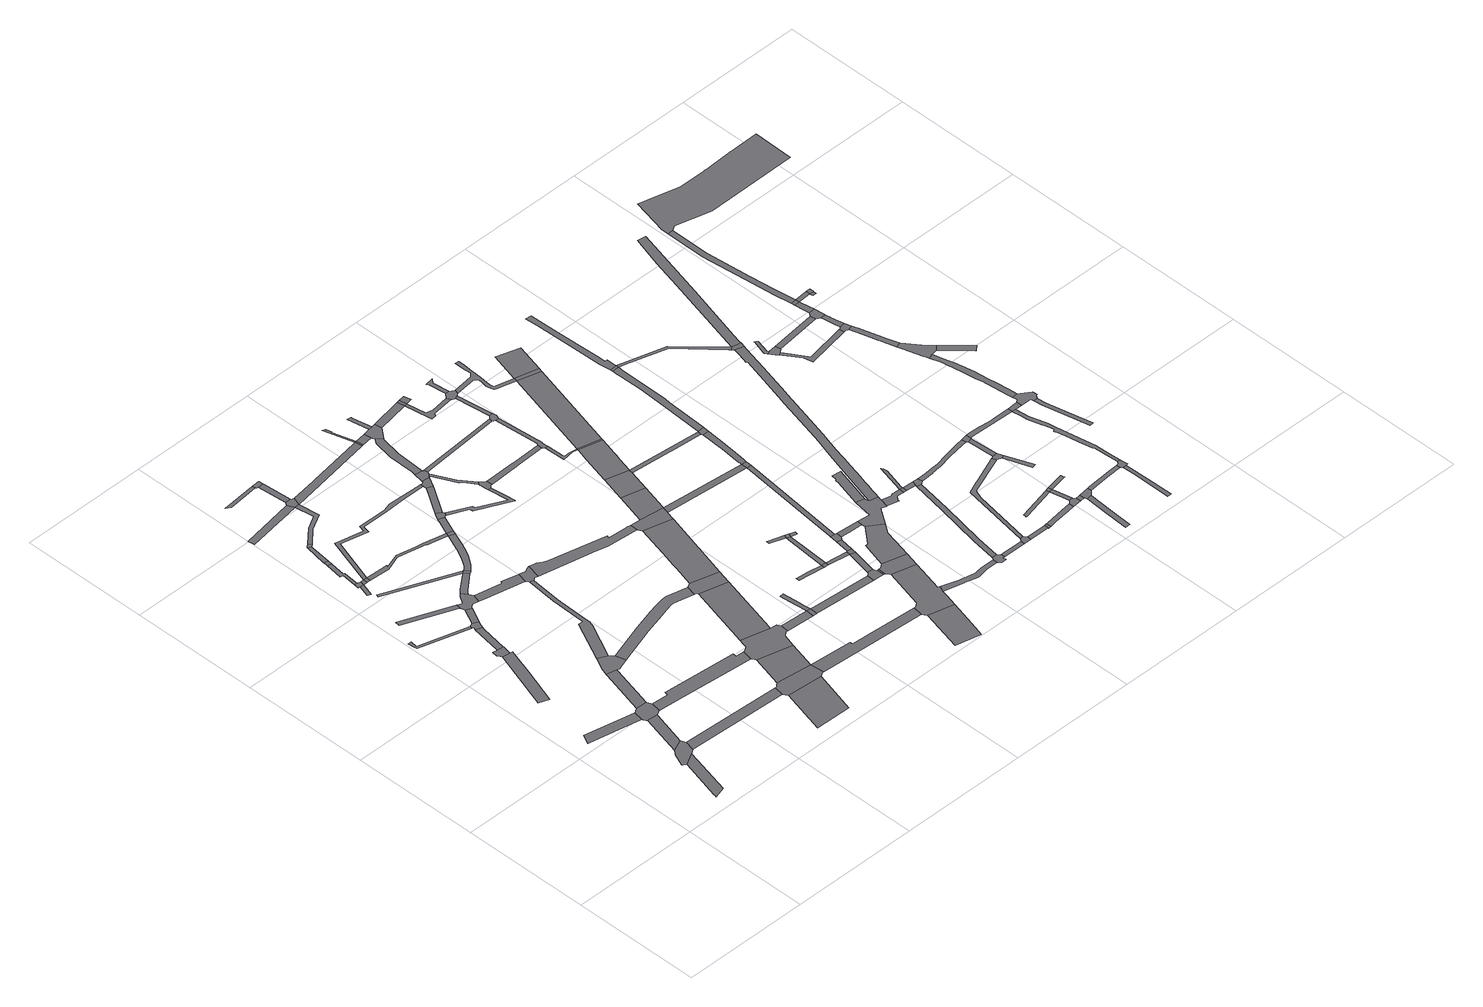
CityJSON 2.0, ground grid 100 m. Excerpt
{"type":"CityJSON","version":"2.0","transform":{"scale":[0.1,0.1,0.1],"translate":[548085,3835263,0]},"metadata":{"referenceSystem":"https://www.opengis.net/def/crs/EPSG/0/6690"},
"CityObjects":{
"road1":{"type":"Road","attributes":{"RoadStructureAttribute.sectionType":"1"},"geometry":[{"type":"MultiSurface","lod":"1","boundaries":[[[0,1,2,3,4,5]]]}]},
"road2":{"type":"Road","attributes":{"RoadStructureAttribute.sectionType":"1"},"geometry":[{"type":"MultiSurface","lod":"1","boundaries":[[[6,7,8,9,10,11,12,13,14]]]}]},
"road3":{"type":"Road","geometry":[{"type":"MultiSurface","lod":"1","boundaries":[[[15,16,17,18,19,20,21,22,1,0,23,24,25,26]]]}]},
"road4":{"type":"Road","attributes":{"RoadStructureAttribute.sectionType":"1"},"geometry":[{"type":"MultiSurface","lod":"1","boundaries":[[[27,17,16,28,29]]]}]},
"road5":{"type":"Road","attributes":{"RoadStructureAttribute.sectionType":"1"},"geometry":[{"type":"MultiSurface","lod":"1","boundaries":[[[30,31,32,33,34,35,36]]]}]},
"road6":{"type":"Road","geometry":[{"type":"MultiSurface","lod":"1","boundaries":[[[37,38,39,14,13,40,41,42,27,29,43,44,45,46,47]]]}]},
"road7":{"type":"Road","attributes":{"RoadStructureAttribute.sectionType":"1"},"geometry":[{"type":"MultiSurface","lod":"1","boundaries":[[[48,49,50,51,52,53,54,55,56]]]}]},
"road8":{"type":"Road","geometry":[{"type":"MultiSurface","lod":"1","boundaries":[[[57,58,59,60,30,36,61,62,63,64]]]}]},
"road9":{"type":"Road","attributes":{"RoadStructureAttribute.sectionType":"1"},"geometry":[{"type":"MultiSurface","lod":"1","boundaries":[[[65,66,37,47,67,68,69]]]}]},
"road10":{"type":"Road","attributes":{"RoadStructureAttribute.sectionType":"1"},"geometry":[{"type":"MultiSurface","lod":"1","boundaries":[[[70,71,72,64,63,73,74,75]]]}]},
"road11":{"type":"Road","attributes":{"RoadStructureAttribute.sectionType":"1"},"geometry":[{"type":"MultiSurface","lod":"1","boundaries":[[[76,77,78,79,80]]]}]},
"road12":{"type":"Road","attributes":{"RoadStructureAttribute.sectionType":"1"},"geometry":[{"type":"MultiSurface","lod":"1","boundaries":[[[81,82,83,84]]]}]},
"road13":{"type":"Road","attributes":{"RoadStructureAttribute.sectionType":"1"},"geometry":[{"type":"MultiSurface","lod":"1","boundaries":[[[85,26,25,86,87]]]}]},
"road14":{"type":"Road","geometry":[{"type":"MultiSurface","lod":"1","boundaries":[[[88,89,81,84,90,91]]]}]},
"road15":{"type":"Road","geometry":[{"type":"MultiSurface","lod":"1","boundaries":[[[92,93,53,52,94,95,96,70,75,97,98]]]}]},
"road16":{"type":"Road","attributes":{"RoadStructureAttribute.sectionType":"1"},"geometry":[{"type":"MultiSurface","lod":"1","boundaries":[[[99,90,84,100,101]]]}]},
"road17":{"type":"Road","attributes":{"RoadStructureAttribute.sectionType":"1"},"geometry":[{"type":"MultiSurface","lod":"1","boundaries":[[[102,103,104,88,91,105,106,107]]]}]},
"road18":{"type":"Road","geometry":[{"type":"MultiSurface","lod":"1","boundaries":[[[101,100,108,109]]]}]},
"road19":{"type":"Road","attributes":{"RoadStructureAttribute.sectionType":"1"},"geometry":[{"type":"MultiSurface","lod":"1","boundaries":[[[110,111,92,98,112]]]}]},
"road20":{"type":"Road","geometry":[{"type":"MultiSurface","lod":"1","boundaries":[[[113,102,107,114]]]}]},
"road21":{"type":"Road","geometry":[{"type":"MultiSurface","lod":"1","boundaries":[[[115,116,117,118,119,65,69,120,121,122,123,124,125,126]]]}]},
"road22":{"type":"Road","attributes":{"RoadStructureAttribute.sectionType":"1"},"geometry":[{"type":"MultiSurface","lod":"1","boundaries":[[[127,128,113,114,129,130]]]}]},
"road23":{"type":"Road","geometry":[{"type":"MultiSurface","lod":"1","boundaries":[[[131,132,133,134,80,79,135,110,112,136,137,138,139,140,141,142,143]]]}]},
"road24":{"type":"Road","geometry":[{"type":"MultiSurface","lod":"1","boundaries":[[[144,145,146,127,130,147,148]]]}]},
"road25":{"type":"Road","attributes":{"RoadStructureAttribute.sectionType":"1"},"geometry":[{"type":"MultiSurface","lod":"1","boundaries":[[[149,150,151,152]]]}]},
"road26":{"type":"Road","attributes":{"RoadStructureAttribute.sectionType":"1"},"geometry":[{"type":"MultiSurface","lod":"1","boundaries":[[[153,154,155,156,157,158,45,44,159,160,161,162,163]]]}]},
"road27":{"type":"Road","attributes":{"RoadStructureAttribute.sectionType":"1"},"geometry":[{"type":"MultiSurface","lod":"1","boundaries":[[[164,165,166,167,168]]]}]},
"road28":{"type":"Road","attributes":{"RoadStructureAttribute.sectionType":"1"},"geometry":[{"type":"MultiSurface","lod":"1","boundaries":[[[169,170,171,172,173,115,126,174,175,176,177,178,179,180,181,182,183]]]}]},
"road29":{"type":"Road","attributes":{"RoadStructureAttribute.sectionType":"1"},"geometry":[{"type":"MultiSurface","lod":"1","boundaries":[[[151,184,185,186,131,143,187,188,189,190]]]}]},
"road30":{"type":"Road","attributes":{"RoadStructureAttribute.sectionType":"1"},"geometry":[{"type":"MultiSurface","lod":"1","boundaries":[[[191,192,193,194,168,195,196,148,147]]]}]},
"road31":{"type":"Road","attributes":{"RoadStructureAttribute.sectionType":"1"},"geometry":[{"type":"MultiSurface","lod":"1","boundaries":[[[197,198,199,200]]]}]},
"road32":{"type":"Road","attributes":{"RoadStructureAttribute.sectionType":"1"},"geometry":[{"type":"MultiSurface","lod":"1","boundaries":[[[201,202,203,204]]]}]},
"road33":{"type":"Road","attributes":{"RoadStructureAttribute.sectionType":"1"},"geometry":[{"type":"MultiSurface","lod":"1","boundaries":[[[205,206,207,208,209,210,109,108,211,212,213,214,215,216,217,218]]]}]},
"road34":{"type":"Road","attributes":{"RoadStructureAttribute.sectionType":"1"},"geometry":[{"type":"MultiSurface","lod":"1","boundaries":[[[219,220,221,140,139,222,223,224]]]}]},
"road35":{"type":"Road","geometry":[{"type":"MultiSurface","lod":"1","boundaries":[[[152,151,190,225,226,227,228]]]}]},
"road36":{"type":"Road","geometry":[{"type":"MultiSurface","lod":"1","boundaries":[[[229,164,168,194,230,231]]]}]},
"road37":{"type":"Road","geometry":[{"type":"MultiSurface","lod":"1","boundaries":[[[232,233,234,87,86,235,201,204,236,237,238,239]]]}]},
"road38":{"type":"Road","attributes":{"RoadStructureAttribute.sectionType":"1"},"geometry":[{"type":"MultiSurface","lod":"1","boundaries":[[[240,241,229,231]]]}]},
"road39":{"type":"Road","geometry":[{"type":"MultiSurface","lod":"1","boundaries":[[[242,243,197,200,244,241,240]]]}]},
"road40":{"type":"Road","attributes":{"RoadStructureAttribute.sectionType":"1"},"geometry":[{"type":"MultiSurface","lod":"1","boundaries":[[[245,246,247,248,249,250,101,109,251,252,253,254,255,256,257,258]]]}]},
"road41":{"type":"Road","attributes":{"RoadStructureAttribute.sectionType":"1"},"geometry":[{"type":"MultiSurface","lod":"1","boundaries":[[[259,260,261,262,263,123,122,264,265,266,267,268,269,270]]]}]},
"road42":{"type":"Road","attributes":{"RoadStructureAttribute.sectionType":"1"},"geometry":[{"type":"MultiSurface","lod":"1","boundaries":[[[217,271,272,273,274,275,276,277,228,227,278,279,280,281,282,283,284]]]}]},
"road43":{"type":"Road","geometry":[{"type":"MultiSurface","lod":"1","boundaries":[[[285,286,287,288,289,224,223,290,169,183,291,292,293,294]]]}]},
"road44":{"type":"Road","attributes":{"RoadStructureAttribute.sectionType":"1"},"geometry":[{"type":"MultiSurface","lod":"1","boundaries":[[[295,232,239,296]]]}]},
"road45":{"type":"Road","geometry":[{"type":"MultiSurface","lod":"1","boundaries":[[[218,217,284,297]]]}]},
"road46":{"type":"Road","geometry":[{"type":"MultiSurface","lod":"1","boundaries":[[[298,299,300,301,302,163,162,303,295,296,304,305,306,307,308,309,310]]]}]},
"road47":{"type":"Road","attributes":{"RoadStructureAttribute.sectionType":"1"},"geometry":[{"type":"MultiSurface","lod":"1","boundaries":[[[311,312,313,218,297,314]]]}]},
"road48":{"type":"Road","geometry":[{"type":"MultiSurface","lod":"1","boundaries":[[[315,316,317,311,314,318,319,320,321,322]]]}]},
"road49":{"type":"Road","attributes":{"RoadStructureAttribute.sectionType":"1"},"geometry":[{"type":"MultiSurface","lod":"1","boundaries":[[[323,324,325,326,230,194,327,328]]]}]},
"road50":{"type":"Road","attributes":{"RoadStructureAttribute.sectionType":"1"},"geometry":[{"type":"MultiSurface","lod":"1","boundaries":[[[329,298,310,330,331]]]}]},
"road51":{"type":"Road","attributes":{"RoadStructureAttribute.sectionType":"1"},"geometry":[{"type":"MultiSurface","lod":"1","boundaries":[[[332,333,334,315,322,335,336]]]}]},
"road52":{"type":"Road","attributes":{"RoadStructureAttribute.sectionType":"1"},"geometry":[{"type":"MultiSurface","lod":"1","boundaries":[[[337,338,339,340,341,342,343,344,285,294,345,346,347,348,349,350]]]}]},
"road53":{"type":"Road","attributes":{"RoadStructureAttribute.sectionType":"1"},"geometry":[{"type":"MultiSurface","lod":"1","boundaries":[[[308,307,351,352]]]}]},
"road54":{"type":"Road","attributes":{"RoadStructureAttribute.sectionType":"1"},"geometry":[{"type":"MultiSurface","lod":"1","boundaries":[[[353,354,355,320,319,356,357,358,359,360,361,362,363,364]]]}]},
"road55":{"type":"Road","geometry":[{"type":"MultiSurface","lod":"1","boundaries":[[[365,366,270,269,367,368,329,331,369]]]}]},
"road56":{"type":"Road","attributes":{"RoadStructureAttribute.sectionType":"1"},"geometry":[{"type":"MultiSurface","lod":"1","boundaries":[[[370,371,372,239,238,373,374,375]]]}]},
"road57":{"type":"Road","geometry":[{"type":"MultiSurface","lod":"1","boundaries":[[[376,377,378,258,257,379,332,336,380]]]}]},
"road58":{"type":"Road","geometry":[{"type":"MultiSurface","lod":"1","boundaries":[[[381,382,383,376,380,384,385,386,387,388,389,390,391,392]]]}]},
"road59":{"type":"Road","geometry":[{"type":"MultiSurface","lod":"1","boundaries":[[[352,351,393,394]]]}]},
"road60":{"type":"Road","geometry":[{"type":"MultiSurface","lod":"1","boundaries":[[[395,396,397,398,399,400,352,394]]]}]},
"road61":{"type":"Road","attributes":{"RoadStructureAttribute.sectionType":"1"},"geometry":[{"type":"MultiSurface","lod":"1","boundaries":[[[401,402,385,384,403,404,405,406]]]}]},
"road62":{"type":"Road","geometry":[{"type":"MultiSurface","lod":"1","boundaries":[[[407,323,328,408]]]}]},
"road63":{"type":"Road","attributes":{"RoadStructureAttribute.sectionType":"1"},"geometry":[{"type":"MultiSurface","lod":"1","boundaries":[[[409,323,407,410,411,412]]]}]},
"road64":{"type":"Road","attributes":{"RoadStructureAttribute.sectionType":"1"},"geometry":[{"type":"MultiSurface","lod":"1","boundaries":[[[413,414,415,416,383,382,381,392,417,418,419]]]}]},
"road65":{"type":"Road","geometry":[{"type":"MultiSurface","lod":"1","boundaries":[[[420,421,422,406,405,423,424,425,364,363,426,427,428,429]]]}]},
"road66":{"type":"Road","attributes":{"RoadStructureAttribute.sectionType":"1"},"geometry":[{"type":"MultiSurface","lod":"1","boundaries":[[[430,407,408,431]]]}]},
"road67":{"type":"Road","attributes":{"RoadStructureAttribute.sectionType":"1"},"geometry":[{"type":"MultiSurface","lod":"1","boundaries":[[[432,433,434,435,365,369,436]]]}]},
"road68":{"type":"Road","geometry":[{"type":"MultiSurface","lod":"1","boundaries":[[[437,438,439,440,441,430,431,442,443,413,419,444]]]}]},
"road69":{"type":"Road","attributes":{"RoadStructureAttribute.sectionType":"1"},"geometry":[{"type":"MultiSurface","lod":"1","boundaries":[[[394,393,445,446,447]]]}]},
"road70":{"type":"Road","attributes":{"RoadStructureAttribute.sectionType":"1"},"geometry":[{"type":"MultiSurface","lod":"1","boundaries":[[[448,440,439,449,450]]]}]},
"road71":{"type":"Road","geometry":[{"type":"MultiSurface","lod":"1","boundaries":[[[451,350,349,452,432,436,453,454,455,456]]]}]},
"road72":{"type":"Road","attributes":{"RoadStructureAttribute.sectionType":"1"},"geometry":[{"type":"MultiSurface","lod":"1","boundaries":[[[457,458,459,460,461,462,463]]]}]},
"road73":{"type":"Road","geometry":[{"type":"MultiSurface","lod":"1","boundaries":[[[464,465,466,467,468,469,470,471]]]}]},
"road74":{"type":"Road","attributes":{"RoadStructureAttribute.sectionType":"1"},"geometry":[{"type":"MultiSurface","lod":"1","boundaries":[[[472,390,389,473]]]}]},
"road75":{"type":"Road","attributes":{"RoadStructureAttribute.sectionType":"1"},"geometry":[{"type":"MultiSurface","lod":"1","boundaries":[[[474,475,476,429,428,477,478,479,480]]]}]},
"road76":{"type":"Road","attributes":{"RoadStructureAttribute.sectionType":"1"},"geometry":[{"type":"MultiSurface","lod":"1","boundaries":[[[481,437,444,482,483]]]}]},
"road77":{"type":"Road","attributes":{"RoadStructureAttribute.sectionType":"1"},"geometry":[{"type":"MultiSurface","lod":"1","boundaries":[[[484,485,456,455,486,487]]]}]},
"road78":{"type":"Road","geometry":[{"type":"MultiSurface","lod":"1","boundaries":[[[471,470,488,489]]]}]},
"road79":{"type":"Road","attributes":{"RoadStructureAttribute.sectionType":"1"},"geometry":[{"type":"MultiSurface","lod":"1","boundaries":[[[490,471,489,491]]]}]},
"road80":{"type":"Road","geometry":[{"type":"MultiSurface","lod":"1","boundaries":[[[492,493,494,447,446,495,496,497,498,499]]]}]},
"road81":{"type":"Road","geometry":[{"type":"MultiSurface","lod":"1","boundaries":[[[500,501,502,375,374,457,463,503,504,505,506,507]]]}]},
"road82":{"type":"Road","attributes":{"RoadStructureAttribute.sectionType":"1"},"geometry":[{"type":"MultiSurface","lod":"1","boundaries":[[[508,509,510,511,490,512]]]}]},
"road83":{"type":"Road","geometry":[{"type":"MultiSurface","lod":"1","boundaries":[[[513,484,487,514,515,516]]]}]},
"road84":{"type":"Road","attributes":{"RoadStructureAttribute.sectionType":"1"},"geometry":[{"type":"MultiSurface","lod":"1","boundaries":[[[489,488,517,518,519]]]}]},
"road85":{"type":"Road","geometry":[{"type":"MultiSurface","lod":"1","boundaries":[[[520,481,483,521]]]}]},
"road86":{"type":"Road","attributes":{"RoadStructureAttribute.sectionType":"1"},"geometry":[{"type":"MultiSurface","lod":"1","boundaries":[[[497,496,522,523]]]}]},
"road87":{"type":"Road","attributes":{"RoadStructureAttribute.sectionType":"1"},"geometry":[{"type":"MultiSurface","lod":"1","boundaries":[[[512,490,491,524]]]}]},
"road88":{"type":"Road","attributes":{"RoadStructureAttribute.sectionType":"1"},"geometry":[{"type":"MultiSurface","lod":"1","boundaries":[[[518,525,492,499,526,527]]]}]},
"road89":{"type":"Road","attributes":{"RoadStructureAttribute.sectionType":"1"},"geometry":[{"type":"MultiSurface","lod":"1","boundaries":[[[528,520,521,529,530]]]}]},
"road90":{"type":"Road","geometry":[{"type":"MultiSurface","lod":"1","boundaries":[[[531,532,533,524,491]]]}]},
"road91":{"type":"Road","attributes":{"RoadStructureAttribute.sectionType":"1"},"geometry":[{"type":"MultiSurface","lod":"1","boundaries":[[[534,535,521,483,536,537,538,539,540,541,542]]]}]},
"road92":{"type":"Road","geometry":[{"type":"MultiSurface","lod":"1","boundaries":[[[543,544,545,519,518,527,546,547]]]}]},
"road93":{"type":"Road","attributes":{"RoadStructureAttribute.sectionType":"1"},"geometry":[{"type":"MultiSurface","lod":"1","boundaries":[[[548,549,550,551,552,553,554,555,556,557,558]]]}]},
"road94":{"type":"Road","attributes":{"RoadStructureAttribute.sectionType":"1"},"geometry":[{"type":"MultiSurface","lod":"1","boundaries":[[[559,560,474,480,548,558,561,562,563,564]]]}]},
"road95":{"type":"Road","geometry":[{"type":"MultiSurface","lod":"1","boundaries":[[[565,566,523,522,500,507,567]]]}]},
"road96":{"type":"Road","attributes":{"RoadStructureAttribute.sectionType":"1"},"geometry":[{"type":"MultiSurface","lod":"1","boundaries":[[[568,543,547,569]]]}]},
"road97":{"type":"Road","attributes":{"RoadStructureAttribute.sectionType":"1"},"geometry":[{"type":"MultiSurface","lod":"1","boundaries":[[[553,570,571,572,513,516,573,574,575,576,577,578]]]}]},
"road98":{"type":"Road","geometry":[{"type":"MultiSurface","lod":"1","boundaries":[[[579,580,581,582,583,584,472,473,559,564]]]}]},
"road99":{"type":"Road","geometry":[{"type":"MultiSurface","lod":"1","boundaries":[[[585,586,568,569,587,588,589,590,591]]]}]},
"road100":{"type":"Road","attributes":{"RoadStructureAttribute.sectionType":"1"},"geometry":[{"type":"MultiSurface","lod":"1","boundaries":[[[455,454,592,593]]]}]},
"road101":{"type":"Road","attributes":{"RoadStructureAttribute.sectionType":"1"},"geometry":[{"type":"MultiSurface","lod":"1","boundaries":[[[594,595,582,581]]]}]},
"road102":{"type":"Road","geometry":[{"type":"MultiSurface","lod":"1","boundaries":[[[554,553,578,596]]]}]},
"road103":{"type":"Road","geometry":[{"type":"MultiSurface","lod":"1","boundaries":[[[597,542,541,598,599,595,594,600,601,602,603]]]}]},
"road104":{"type":"Road","attributes":{"RoadStructureAttribute.sectionType":"1"},"geometry":[{"type":"MultiSurface","lod":"1","boundaries":[[[604,605,606,607,608,609,610,505,504,611,612,613,614,615,616,617,618]]]}]},
"road105":{"type":"Road","geometry":[{"type":"MultiSurface","lod":"1","boundaries":[[[619,620,621,622,597,603]]]}]},
"road106":{"type":"Road","attributes":{"RoadStructureAttribute.sectionType":"1"},"geometry":[{"type":"MultiSurface","lod":"1","boundaries":[[[623,624,625,626,627,565,567,628,629,630]]]}]},
"road107":{"type":"Road","attributes":{"RoadStructureAttribute.sectionType":"1"},"geometry":[{"type":"MultiSurface","lod":"1","boundaries":[[[589,588,631,632,633,634]]]}]},
"road108":{"type":"Road","attributes":{"RoadStructureAttribute.sectionType":"1"},"geometry":[{"type":"MultiSurface","lod":"1","boundaries":[[[635,636,585,591,637]]]}]},
"road109":{"type":"Road","attributes":{"RoadStructureAttribute.sectionType":"1"},"geometry":[{"type":"MultiSurface","lod":"1","boundaries":[[[516,515,638,639,640,641]]]}]},
"road110":{"type":"Road","attributes":{"RoadStructureAttribute.sectionType":"1"},"geometry":[{"type":"MultiSurface","lod":"1","boundaries":[[[642,643,554,596,644]]]}]},
"road111":{"type":"Road","geometry":[{"type":"MultiSurface","lod":"1","boundaries":[[[645,646,647,648,602,601,649,650,651,652,653,654,655,656,642,657,658,659,660,661,662,663,664]]]}]},
"road112":{"type":"Road","geometry":[{"type":"MultiSurface","lod":"1","boundaries":[[[665,666,667,668,618,617,669,670,671,672,673,674,675,676]]]}]},
"road113":{"type":"Road","geometry":[{"type":"MultiSurface","lod":"1","boundaries":[[[677,678,679,634,633,680,623,630,681,682,683,684,685,686,687,688,689,690,691,692,693,694,695,696,697,698,699,700,701]]]}]},
"road114":{"type":"Road","geometry":[{"type":"MultiSurface","lod":"1","boundaries":[[[593,592,635,637,702,703]]]}]},
"road115":{"type":"Road","attributes":{"RoadStructureAttribute.sectionType":"1"},"geometry":[{"type":"MultiSurface","lod":"1","boundaries":[[[704,705,706,707,708,709,710,711,593,703,712,713,714,715,716,717]]]}]},
"road116":{"type":"Road","attributes":{"RoadStructureAttribute.sectionType":"1"},"geometry":[{"type":"MultiSurface","lod":"1","boundaries":[[[675,674,718,719]]]}]},
"road117":{"type":"Road","geometry":[{"type":"MultiSurface","lod":"1","boundaries":[[[657,642,644,720]]]}]},
"road118":{"type":"Road","attributes":{"RoadStructureAttribute.sectionType":"1"},"geometry":[{"type":"MultiSurface","lod":"1","boundaries":[[[721,722,723,724,725,726,677,701]]]}]},
"road119":{"type":"Road","geometry":[{"type":"MultiSurface","lod":"1","boundaries":[[[727,728,641,640,729,704,717]]]}]},
"road120":{"type":"Road","attributes":{"RoadStructureAttribute.sectionType":"1"},"geometry":[{"type":"MultiSurface","lod":"1","boundaries":[[[730,731,732,665,676,733,734,735]]]}]},
"road121":{"type":"Road","attributes":{"RoadStructureAttribute.sectionType":"1"},"geometry":[{"type":"MultiSurface","lod":"1","boundaries":[[[736,737,738,739,693,692,740,741,742,743,744,745]]]}]},
"road122":{"type":"Road","attributes":{"RoadStructureAttribute.sectionType":"1"},"geometry":[{"type":"MultiSurface","lod":"1","boundaries":[[[746,657,720,747]]]}]},
"road123":{"type":"Road","geometry":[{"type":"MultiSurface","lod":"1","boundaries":[[[748,749,750,751,719,718,752,753]]]}]},
"road124":{"type":"Road"},
"road125":{"type":"Road","attributes":{"RoadStructureAttribute.sectionType":"1"},"geometry":[{"type":"MultiSurface","lod":"1","boundaries":[[[745,744,754,755]]]}]},
"road126":{"type":"Road","attributes":{"RoadStructureAttribute.sectionType":"1"},"geometry":[{"type":"MultiSurface","lod":"1","boundaries":[[[756,757,758,759,760,761,762,763,764,765,766,767,768,728,727]]]}]},
"road127":{"type":"Road","attributes":{"RoadStructureAttribute.sectionType":"1"},"geometry":[{"type":"MultiSurface","lod":"1","boundaries":[[[769,753,752,770]]]}]},
"road128":{"type":"Road","attributes":{"RoadStructureAttribute.sectionType":"1"},"geometry":[{"type":"MultiSurface","lod":"1","boundaries":[[[771,755,754,772,773]]]}]},
"road129":{"type":"Road","geometry":[{"type":"MultiSurface","lod":"1","boundaries":[[[774,775,776,777,778,779,745]]]}]},
"road130":{"type":"Road","geometry":[{"type":"MultiSurface","lod":"1","boundaries":[[[780,773,772,730,735,781,782]]]}]},
"road131":{"type":"Road","geometry":[{"type":"MultiSurface","lod":"1","boundaries":[[[783,769,770,784,785]]]}]},
"road132":{"type":"Road","geometry":[{"type":"MultiSurface","lod":"1","boundaries":[[[786,787,762,761,788]]]}]},
"road133":{"type":"Road","attributes":{"RoadStructureAttribute.sectionType":"1"},"geometry":[{"type":"MultiSurface","lod":"1","boundaries":[[[789,790,791,792,793,751,750,794,795,796]]]}]},
"road134":{"type":"Road","attributes":{"RoadStructureAttribute.sectionType":"1"},"geometry":[{"type":"MultiSurface","lod":"1","boundaries":[[[797,798,799,783,785,800,801,802]]]}]},
"road135":{"type":"Road","attributes":{"RoadStructureAttribute.sectionType":"1"},"geometry":[{"type":"MultiSurface","lod":"1","boundaries":[[[803,804,805,806,787,786,807,808,809,810,811,812,813]]]}]},
"road136":{"type":"Road","attributes":{"RoadStructureAttribute.sectionType":"1"},"geometry":[{"type":"MultiSurface","lod":"1","boundaries":[[[814,815,816,817,818,819,820,821,822,823,824,825,826,700,699,827,828,829,830,831,832,833,834,835,836,837,838,839,840,841,842,843,844,845,846,847]]]}]},
"road137":{"type":"Road","attributes":{"RoadStructureAttribute.sectionType":"1"},"geometry":[{"type":"MultiSurface","lod":"1","boundaries":[[[848,849,850,851,852,853]]]}]},
"road138":{"type":"Road","attributes":{"RoadStructureAttribute.sectionType":"1"},"geometry":[{"type":"MultiSurface","lod":"1","boundaries":[[[854,855,856,857,858,859,860,780,782,861,862,863,864,865,866,867,868,869]]]}]},
"road139":{"type":"Road","geometry":[{"type":"MultiSurface","lod":"1","boundaries":[[[870,871,872,873,874,875,876,797,802,877,878]]]}]},
"road140":{"type":"Road","attributes":{"RoadStructureAttribute.sectionType":"1"},"geometry":[{"type":"MultiSurface","lod":"1","boundaries":[[[879,853,874,873]]]}]},
"road141":{"type":"Road","attributes":{"RoadStructureAttribute.sectionType":"1"},"geometry":[{"type":"MultiSurface","lod":"1","boundaries":[[[880,881,882,883,884,885]]]}]},
"road142":{"type":"Road","geometry":[{"type":"MultiSurface","lod":"1","boundaries":[[[886,887,848,853,879]]]}]},
"road143":{"type":"Road","attributes":{"RoadStructureAttribute.sectionType":"1"},"geometry":[{"type":"MultiSurface","lod":"1","boundaries":[[[888,889,890,891,788,761,892,893,894,895,896]]]}]},
"road144":{"type":"Road","attributes":{"RoadStructureAttribute.sectionType":"1"},"geometry":[{"type":"MultiSurface","lod":"1","boundaries":[[[897,878,877,898]]]}]},
"road145":{"type":"Road","geometry":[{"type":"MultiSurface","lod":"1","boundaries":[[[899,900,901,897,898,882,881,902]]]}]},
"road146":{"type":"Road","geometry":[{"type":"MultiSurface","lod":"1","boundaries":[[[903,904,905,886,879]]]}]},
"road147":{"type":"Road","geometry":[{"type":"MultiSurface","lod":"1","boundaries":[[[906,907,789,796,908,909,910,911]]]}]},
"road148":{"type":"Road","geometry":[{"type":"MultiSurface","lod":"1","boundaries":[[[912,913,914,911,910]]]}]},
"road149":{"type":"Road","attributes":{"RoadStructureAttribute.sectionType":"1"},"geometry":[{"type":"MultiSurface","lod":"1","boundaries":[[[915,916,907,906]]]}]},
"road150":{"type":"Road","geometry":[{"type":"MultiSurface","lod":"1","boundaries":[[[917,918,854,869,916,915,919,920,921]]]}]},
"road151":{"type":"Road","attributes":{"RoadStructureAttribute.sectionType":"1"},"geometry":[{"type":"MultiSurface","lod":"1","boundaries":[[[922,923,924,899,902,925,926]]]}]},
"road152":{"type":"Road","geometry":[{"type":"MultiSurface","lod":"1","boundaries":[[[896,895,927,814,847,928]]]}]},
"road153":{"type":"Road","geometry":[{"type":"MultiSurface","lod":"1","boundaries":[[[929,930,931,932,933,934,935,936,937,938,939]]]}]},
"road154":{"type":"Road","geometry":[{"type":"MultiSurface","lod":"1","boundaries":[[[940,939,938,941,942,943,944]]]}]},
"road155":{"type":"Road","attributes":{"RoadStructureAttribute.sectionType":"1"},"geometry":[{"type":"MultiSurface","lod":"1","boundaries":[[[945,946,947,948,949,950]]]}]},
"road156":{"type":"Road","attributes":{"RoadStructureAttribute.sectionType":"1"},"geometry":[{"type":"MultiSurface","lod":"1","boundaries":[[[951,952,953,954,955,917,921,956,957,958,959,960]]]}]},
"road157":{"type":"Road","geometry":[{"type":"MultiSurface","lod":"1","boundaries":[[[961,962,963,964,965,966,922,926,967,945,950]]]}]},
"road158":{"type":"Road","attributes":{"RoadStructureAttribute.sectionType":"1"},"geometry":[{"type":"MultiSurface","lod":"1","boundaries":[[[959,968,969,970,971,972,973,974,975,976,977,978,979,980,981,982,965,964,983,984,985,986,987,988,989,990,991,992]]]}]},
"road159":{"type":"Road","attributes":{"RoadStructureAttribute.sectionType":"1"},"geometry":[{"type":"MultiSurface","lod":"1","boundaries":[[[993,943,942,994,995,996,997,998,999]]]}]},
"road160":{"type":"Road","attributes":{"RoadStructureAttribute.sectionType":"1"},"geometry":[{"type":"MultiSurface","lod":"1","boundaries":[[[1000,940,944,1001]]]}]},
"road161":{"type":"Road","geometry":[{"type":"MultiSurface","lod":"1","boundaries":[[[960,959,992,1002,1003,1004]]]}]},
"road162":{"type":"Road","attributes":{"RoadStructureAttribute.sectionType":"1"},"geometry":[{"type":"MultiSurface","lod":"1","boundaries":[[[1005,1006,1007,1008,1009,896,928,1010,1011,1012,1013]]]}]},
"road163":{"type":"Road","attributes":{"RoadStructureAttribute.sectionType":"1"},"geometry":[{"type":"MultiSurface","lod":"1","boundaries":[[[1014,1015,1016,1017,1018,1019]]]}]},
"road164":{"type":"Road","geometry":[{"type":"MultiSurface","lod":"1","boundaries":[[[1020,1021,1022,1023,1024,1004,1003,1025,1026,1027,1028,1016,1015,1029,1030,1031,1032,1033]]]}]},
"road165":{"type":"Road","attributes":{"RoadStructureAttribute.sectionType":"1"},"geometry":[{"type":"MultiSurface","lod":"1","boundaries":[[[1034,1035,1036,1037,1038,1039,1040,1041,1042,1043,1044,1045,1046,1047,1048,1049,1050,1051,1052,1053,1023,1022]]]}]},
"road166":{"type":"Road","geometry":[{"type":"MultiSurface","lod":"1","boundaries":[[[1054,1055,1056,1057,1058,999,998,1059,1060,1061,1062]]]}]},
"road167":{"type":"Road","attributes":{"RoadStructureAttribute.sectionType":"1"},"geometry":[{"type":"MultiSurface","lod":"1","boundaries":[[[1063,1064,1065,1066,1067,1068,1062,1061,1069,1070,1071,1072,1073,1074,1075,1076]]]}]},
"road168":{"type":"Road","attributes":{"RoadStructureAttribute.sectionType":"1"},"geometry":[{"type":"MultiSurface","lod":"1","boundaries":[[[1077,1078,1079,1080,1081,1082,1083,1084,1085,1055,1054]]]}]},
"road169":{"type":"Road","geometry":[{"type":"MultiSurface","lod":"1","boundaries":[[[1086,1087,1088,1000,1001,1083,1082]]]}]},
"road170":{"type":"Road","geometry":[{"type":"MultiSurface","lod":"1","boundaries":[[[1089,1090,1076,1075,1091,1092,1093,1043,1042,1094,1095]]]}]},
"road171":{"type":"Road","attributes":{"RoadStructureAttribute.sectionType":"1"},"geometry":[{"type":"MultiSurface","lod":"1","boundaries":[[[1096,1097,1098,1099,1088,1087]]]}]},
"road172":{"type":"Road","geometry":[{"type":"MultiSurface","lod":"1","boundaries":[[[1100,1101,1098,1097]]]}]},
"road173":{"type":"Road","attributes":{"RoadStructureAttribute.sectionType":"1"},"geometry":[{"type":"MultiSurface","lod":"1","boundaries":[[[1102,1100,1097,1103,1104]]]}]},
"road174":{"type":"Road","geometry":[{"type":"MultiSurface","lod":"1","boundaries":[[[1095,1094,1105,1106]]]}]},
"road175":{"type":"Road","attributes":{"RoadStructureAttribute.sectionType":"1"},"geometry":[{"type":"MultiSurface","lod":"1","boundaries":[[[1107,1108,1109,1110,1101,1100,1111,1112,1113,1114,1115,1116,1117]]]}]},
"road176":{"type":"Road","geometry":[{"type":"MultiSurface","lod":"1","boundaries":[[[1104,1118,1119,1120,1121]]]}]},
"road177":{"type":"Road","geometry":[{"type":"MultiSurface","lod":"1","boundaries":[[[1122,1102,1104,1121,1123]]]}]},
"road178":{"type":"Road","geometry":[{"type":"MultiSurface","lod":"1","boundaries":[[[1124,1125,1126,1127,1128,1129,1107,1117,1130,1131,1132,1133,1134,1135,1136,1137,1138,1139,1140]]]}]}
},
"vertices":[
[549,522,0],[454,469,0],[369,140,0],[368,135,0],[363,117,0],[452,142,0],
[185,1143,0],[184,1144,0],[148,1069,0],[151,1069,0],[158,1067,0],[346,1029,0],[447,1009,0],[557,987,0],[574,1063,0],
[586,661,0],[584,663,0],[496,625,0],[493,621,0],[484,610,0],[472,595,0],[427,495,0],[434,488,0],[550,523,0],[581,546,0],[583,547,0],[602,625,0],
[579,953,0],[658,939,0],[660,946,0],
[361,2053,0],[356,2037,0],[204,1573,0],[280,1547,0],[374,1830,0],[433,2016,0],[440,2037,0],
[612,1084,0],[589,1071,0],[575,1063,0],[558,986,0],[564,976,0],[574,961,0],[684,959,0],[699,968,0],[715,1046,0],[709,1057,0],[696,1080,0],
[22,2574,0],[27,2526,0],[31,2502,0],[31,2500,0],[419,2388,0],[425,2408,0],[43,2518,0],[44,2526,0],[49,2571,0],
[363,2125,0],[345,2128,0],[342,2086,0],[348,2076,0],[420,2042,0],[432,2114,0],[432,2116,0],[382,2121,0],
[710,1457,0],[707,1447,0],[785,1427,0],[786,1433,0],[787,1437,0],
[423,2360,0],[383,2129,0],[383,2126,0],[432,2118,0],[466,2324,0],[472,2342,0],
[112,2776,0],[107,2740,0],[497,2581,0],[504,2578,0],[510,2614,0],
[199,3183,0],[170,3089,0],[196,3081,0],[229,3180,0],
[602,624,0],[1367,512,0],[1383,591,0],
[187,3222,0],[182,3186,0],[234,3215,0],[206,3219,0],
[453,2419,0],[434,2412,0],[435,2384,0],[433,2380,0],[432,2378,0],[483,2370,0],[496,2397,0],
[256,3212,0],[260,3179,0],[261,3212,0],
[197,3475,0],[177,3343,0],[201,3339,0],[220,3345,0],[211,3347,0],[227,3471,0],
[287,3178,0],[288,3211,0],
[514,2543,0],[508,2531,0],[558,2521,0],
[200,3510,0],[232,3506,0],
[776,1609,0],[767,1591,0],[736,1527,0],[724,1502,0],[714,1472,0],[808,1433,0],[822,1437,0],[901,1463,0],[877,1539,0],[852,1569,0],[849,1572,0],[848,1574,0],
[227,3688,0],[200,3513,0],[253,3666,0],[255,3676,0],
[605,2677,0],[586,2657,0],[548,2599,0],[529,2606,0],[508,2564,0],[563,2531,0],[567,2538,0],[591,2551,0],[635,2541,0],[652,2601,0],[647,2611,0],[644,2619,0],[635,2637,0],
[254,3715,0],[228,3693,0],[227,3689,0],[274,3694,0],[255,3714,0],
[218,3053,0],[209,3030,0],[757,2804,0],[772,2822,0],
[1427,985,0],[1423,985,0],[1426,1015,0],[853,1064,0],[851,1064,0],[847,1034,0],[704,967,0],[844,955,0],[1420,905,0],[1472,901,0],[1489,980,0],
[427,4073,0],[5,4007,0],[13,3955,0],[451,4023,0],[453,4023,0],
[1000,2438,0],[974,2200,0],[966,1925,0],[962,1925,0],[931,1925,0],[986,1857,0],[988,1862,0],[993,1876,0],[994,1884,0],[995,1888,0],[995,1917,0],[995,1923,0],[995,1925,0],[1006,2200,0],[1029,2428,0],
[749,2798,0],[747,2796,0],[630,2703,0],[648,2650,0],[666,2668,0],[723,2715,0],[786,2771,0],
[378,3792,0],[510,3861,0],[510,3862,0],[489,4026,0],[473,3876,0],[366,3817,0],
[401,4361,0],[128,4335,0],[165,4314,0],[403,4338,0],
[1391,478,0],[1298,120,0],[1577,117,0],[1668,455,0],
[781,3190,0],[726,3200,0],[576,3230,0],[461,3193,0],[465,3207,0],[383,3210,0],[447,3171,0],[568,3211,0],[671,3190,0],[793,3166,0],[792,3163,0],[876,3142,0],[948,3125,0],[956,3150,0],
[874,2570,0],[862,2554,0],[660,2599,0],[672,2532,0],[982,2461,0],[1001,2539,0],
[794,2778,0],[799,2775,0],[810,2785,0],[778,2819,0],
[441,4099,0],[509,4087,0],[487,4098,0],
[1427,615,0],[1410,602,0],[1395,590,0],[1381,493,0],[1684,466,0],[1702,477,0],[1712,477,0],[1702,584,0],
[467,4329,0],[422,4325,0],
[464,4366,0],[419,4362,0],[415,4329,0],
[1174,3601,0],[903,3610,0],[835,3594,0],[613,3597,0],[601,3547,0],[383,3595,0],[403,3565,0],[616,3517,0],[628,3577,0],[828,3574,0],[985,3581,0],[1013,3581,0],[1174,3577,0],[1178,3601,0],
[1518,1712,0],[1479,1712,0],[1405,1695,0],[1345,1680,0],[1175,1635,0],[1197,1558,0],[1365,1602,0],[1424,1617,0],[1488,1632,0],[1509,1632,0],[1659,1596,0],[1678,1674,0],
[946,3119,0],[899,3003,0],[891,2981,0],[853,2907,0],[838,2883,0],[812,2848,0],[796,2832,0],[847,2820,0],[861,2839,0],[874,2858,0],[901,2898,0],[928,2948,0],[952,3003,0],[994,3107,0],
[1102,2547,0],[1072,2536,0],[1061,2532,0],[1054,2527,0],[1017,2536,0],[1001,2445,0],[1035,2433,0],[1049,2444,0],[1057,2442,0],[1078,2438,0],
[1493,865,0],[1758,796,0],
[1006,3137,0],
[1552,1074,0],[1542,1037,0],[1534,1007,0],[1532,1000,0],[1498,979,0],[1480,888,0],[1785,899,0],[1811,920,0],[1815,923,0],[1832,922,0],[1836,983,0],[1823,1011,0],[1771,1017,0],
[1015,3286,0],[1000,3251,0],[958,3155,0],[1059,3266,0],
[1045,3339,0],[1038,3328,0],[1024,3304,0],[1079,3276,0],[1081,3277,0],[1089,3299,0],[1088,3300,0],[1085,3314,0],
[1172,4189,0],[1157,4187,0],[736,4121,0],[713,4117,0],[491,4026,0],[1180,4133,0],
[1685,1582,0],[1775,1037,0],[1904,1525,0],
[1181,3555,0],[1139,3488,0],[1090,3411,0],[1215,3522,0],[1221,3533,0],
[1829,2362,0],[1794,2365,0],[1664,2376,0],[1669,2397,0],[1233,2497,0],[1200,2510,0],[1162,2534,0],[1148,2537,0],[1515,2342,0],[1599,2323,0],[1821,2302,0],[1842,2301,0],[1845,2300,0],[1848,2361,0],
[2051,906,0],[2056,968,0],
[1470,3096,0],[1269,3194,0],[1261,3219,0],[1229,3206,0],[1231,3183,0],[1232,3181,0],[1492,3058,0],[1495,3056,0],[1495,3060,0],[1486,3146,0],[1473,3258,0],[1450,3256,0],
[1714,1693,0],[1698,1685,0],[1675,1593,0],[1680,1592,0],[1933,1635,0],
[2175,525,0],[2036,535,0],[2037,556,0],[2170,445,0],[2551,419,0],[2566,497,0],
[1207,3618,0],[1204,3603,0],[1188,3600,0],[1179,3563,0],[1267,3613,0],
[1243,3693,0],[1242,3693,0],[1221,3697,0],[1272,3623,0],[1289,3636,0],[1287,3639,0],[1291,3645,0],[1295,3650,0],[1299,3657,0],[1289,3683,0],[1280,3682,0],[1279,3687,0],
[2083,904,0],[2088,965,0],
[2080,1022,0],[2077,1065,0],[2066,1192,0],[2036,1189,0],[2048,1062,0],[2053,1020,0],
[1372,3471,0],[1364,3482,0],[1365,3438,0],[1386,3420,0],[1442,3336,0],[1458,3357,0],
[1181,4191,0],[1190,4134,0],
[1104,4421,0],[1131,4368,0],[1140,4369,0],[1128,4414,0],
[1289,4122,0],[1261,4085,0],[1231,3931,0],[1226,3728,0],[1291,3916,0],[1321,4076,0],[1324,4083,0],
[1498,3321,0],[1487,3328,0],[1470,3340,0],[1443,3322,0],[1443,3319,0],[1448,3277,0],[1488,3274,0],[1490,3274,0],[1501,3274,0],[1499,3320,0],
[1267,4204,0],[1275,4147,0],
[1866,2268,0],[1802,2025,0],[1766,1890,0],[1757,1855,0],[2085,2210,0],
[1383,4222,0],[1356,4217,0],[1354,4217,0],[1326,4213,0],[1320,4212,0],[1281,4137,0],[1282,4135,0],[1393,4166,0],
[2354,885,0],[2572,870,0],[2576,929,0],
[1296,4384,0],[1328,4365,0],[1325,4379,0],
[1877,2358,0],[1857,2282,0],[2103,2280,0],[2107,2279,0],[2116,2330,0],[1929,2354,0],
[2575,385,0],[2490,53,0],[2678,10,0],[2685,9,0],[2693,40,0],[2717,128,0],[2770,334,0],
[2330,1227,0],[2234,1237,0],[2232,1237,0],[2232,1224,0],[2233,1212,0],[2327,1201,0],[2435,1186,0],[2438,1213,0],
[1944,3733,0],[1936,3708,0],
[1978,3331,0],[1742,3325,0],[1738,3325,0],[1739,3285,0],[1742,3285,0],[1953,3295,0],[1978,3296,0],
[1639,4269,0],[1641,4211,0],[1649,4212,0],
[1993,2595,0],[1980,2545,0],[2120,2344,0],[2173,2547,0],
[2470,1182,0],[2473,1208,0],
[2465,1561,0],[2495,1549,0],
[2600,953,0],[2599,950,0],[2588,939,0],[2605,868,0],[2655,864,0],[2657,923,0],[2643,944,0],[2640,948,0],
[2690,828,0],[2610,518,0],[2575,496,0],[2796,432,0],[2808,478,0],[2830,522,0],[2811,527,0],[2875,781,0],
[2356,1625,0],[2354,1625,0],[2352,1614,0],[2350,1602,0],[2473,1587,0],
[2044,2789,0],[2216,2711,0],[2218,2711,0],[2223,2742,0],
[2639,1158,0],[2641,1158,0],[2643,1186,0],
[1660,4273,0],[1672,4217,0],
[2665,864,0],[2668,922,0],
[2504,1577,0],
[2603,969,0],[2643,960,0],[2681,1144,0],
[1711,4282,0],[1683,4220,0],[1722,4227,0],
[2545,1539,0],[2548,1551,0],[2550,1562,0],
[1748,4053,0],[1695,4068,0],[1679,4025,0],[1684,3998,0],[1721,4001,0],[1730,4019,0],[1731,4021,0],[1903,4040,0],[1890,4072,0],
[2654,1192,0],[2651,1189,0],[2648,1185,0],[2686,1178,0],[2687,1184,0],
[1996,3279,0],[2000,3117,0],[2000,3114,0],[2001,3114,0],[2090,3127,0],[2130,3117,0],[2133,3128,0],[2069,3137,0],[2029,3134,0],[2022,3144,0],[2019,3279,0],
[1961,3696,0],[1992,3349,0],[2018,3301,0],[2018,3329,0],[2018,3331,0],[1989,3696,0],
[2720,944,0],[2687,921,0],[2904,897,0],
[2668,1303,0],[2703,1293,0],
[2129,3111,0],[2127,3103,0],[2104,3015,0],[2224,2746,0],[2254,2859,0],[2266,2901,0],[2274,2931,0],[2297,3017,0],[2310,3070,0],
[1996,3732,0],[1996,3734,0],[1993,3757,0],[1966,3753,0],[1957,3745,0],[1949,3738,0],
[2675,1362,0],[2672,1338,0],[2706,1296,0],[2724,1316,0],[2727,1359,0],[2713,1360,0],[2711,1361,0],
[2769,2218,0],[2772,2266,0],
[1956,4038,0],[1931,4028,0],
[2313,3081,0],
[1920,4108,0],[1909,4038,0],[1923,4031,0],[1962,4044,0],[1973,4053,0],[1985,4086,0],[1950,4105,0],
[3216,461,0],[3151,463,0],[3096,455,0],[3085,455,0],[3048,459,0],[2978,477,0],[2963,481,0],[2963,439,0],[2968,438,0],[3038,420,0],[3066,412,0],[3076,410,0],[3159,428,0],[3256,427,0],[3253,462,0],
[1934,4240,0],[1959,4270,0],[1892,4258,0],[1901,4250,0],
[2904,1277,0],[2798,1148,0],[2795,1144,0],[2773,1144,0],[2763,1107,0],[2940,1039,0],[2961,1131,0],[3011,1202,0],
[2791,1312,0],[2897,1306,0],[2899,1306,0],[2906,1347,0],
[2772,2218,0],[2677,1375,0],[2806,2216,0],
[2531,2683,0],[2556,2680,0],[2794,2659,0],[2800,2690,0],
[2328,3867,0],[2327,3864,0],[2507,3820,0],
[2170,4268,0],[2171,4178,0],[2175,4135,0],[2147,4105,0],[2135,4072,0],[2165,4048,0],[2160,4015,0],[2154,3972,0],[2162,3935,0],[2167,3920,0],[2169,3913,0],[2179,3908,0],[2335,3897,0],[2189,3933,0],[2184,3940,0],[2181,3970,0],[2188,4055,0],[2197,4163,0],[2199,4218,0],[2198,4266,0],
[3266,484,0],[3265,478,0],[3265,472,0],[3256,464,0],[3258,424,0],[3276,406,0],[3277,405,0],[3315,405,0],[3310,430,0],[3325,430,0],[3326,462,0],[3302,479,0],
[3025,1483,0],[3022,1473,0],[3004,1336,0],[2901,1293,0],[3078,1298,0],[3086,1310,0],[3092,1317,0],[3093,1319,0],[3095,1321,0],[3096,1325,0],[3099,1328,0],[3112,1326,0],[3115,1325,0],[3121,1323,0],[3140,1317,0],[3143,1317,0],[3159,1384,0],[3160,1390,0],[3160,1393,0],[3161,1400,0],[3163,1403,0],[3166,1414,0],[3166,1416,0],[3100,1433,0],[3090,1465,0],
[2809,2240,0],[2811,2264,0],
[2803,2645,0],[2797,2553,0],[2795,2529,0],[2790,2460,0],[2774,2294,0],[2774,2289,0],[2773,2277,0],[2772,2268,0],[2812,2269,0],[2812,2274,0],[2814,2290,0],[2828,2409,0],[2841,2554,0],[2849,2641,0],
[3505,428,0],[3506,459,0],
[2515,3850,0],
[3174,1764,0],[3103,1773,0],[3098,1731,0],[3092,1726,0],[3087,1726,0],[3085,1695,0],
[2853,2693,0],[2803,2690,0],[2797,2655,0],
[3413,1311,0],[3364,1040,0],[3298,681,0],[3335,677,0],[3400,1030,0],[3448,1305,0],
[3286,1372,0],[3257,1374,0],[3254,1375,0],[3231,1365,0],[3233,1296,0],[3236,1310,0],[3256,1336,0],[3257,1338,0],[3312,1333,0],[3315,1370,0],
[2397,4132,0],[2573,4074,0],
[3563,464,0],[3555,475,0],[3548,485,0],[3523,479,0],[3565,428,0],[3566,460,0],
[3341,1331,0],[3340,1368,0],
[2855,2712,0],[2873,3022,0],[2876,3063,0],[2883,3468,0],[2883,3484,0],[2883,3494,0],[2830,3489,0],[2830,3466,0],[2830,3419,0],[2833,3249,0],[2823,3022,0],[2803,2698,0],[2803,2693,0],
[3723,461,0],[3722,427,0],
[3347,1367,0],[3416,1326,0],[3425,1361,0],
[3340,1369,0],[3343,1388,0],[3386,1552,0],[3381,1587,0],[3375,1603,0],[3315,1371,0],
[3471,1362,0],[3455,1309,0],[3474,1325,0],
[3743,463,0],[3722,424,0],[3747,426,0],
[2883,3516,0],[2828,3511,0],[2886,3515,0],
[3947,1160,0],[3732,1076,0],[3711,1068,0],[3710,1068,0],[3615,1029,0],[3626,943,0],[3653,1011,0],[3959,1129,0],
[3983,492,0],[3910,483,0],[3757,465,0],[3803,434,0],[3933,449,0],[3987,455,0],
[2797,4250,0],[2804,4153,0],[2813,3826,0],[2821,3600,0],[2881,3595,0],[2865,3595,0],[2863,3650,0],[2861,3715,0],[2851,4011,0],[2844,4209,0],[2843,4244,0],
[3530,3077,0],[3519,3029,0],[3497,2941,0],[3506,2938,0],[3453,2740,0],[3418,2610,0],[3406,2559,0],[3387,2482,0],[3352,2353,0],[3321,2234,0],[3279,2071,0],[3246,1960,0],[3184,1751,0],[3176,1451,0],[3186,1491,0],[3199,1541,0],[3210,1582,0],[3224,1640,0],[3238,1690,0],[3257,1763,0],[3276,1837,0],[3287,1879,0],[3294,1908,0],[3302,1937,0],[3310,1966,0],[3319,2001,0],[3338,2063,0],[3349,2100,0],[3377,2207,0],[3461,2531,0],[3468,2560,0],[3537,2829,0],[3589,3029,0],[3596,3060,0],
[3972,693,0],[3704,629,0],[3702,615,0],[3699,601,0],[3705,602,0],[3978,666,0],
[3939,1425,0],[3882,1416,0],[3833,1405,0],[3758,1391,0],[3666,1371,0],[3614,1369,0],[3550,1364,0],[3478,1325,0],[3574,1329,0],[3574,1332,0],[3575,1332,0],[3646,1338,0],[3653,1339,0],[3768,1363,0],[3850,1378,0],[3945,1391,0],
[4053,502,0],[4047,505,0],[4040,510,0],[4037,522,0],[4010,517,0],[4005,512,0],[3986,494,0],[4059,463,0],[4055,501,0],
[4006,672,0],
[4128,248,0],[4141,451,0],[4103,446,0],[4090,258,0],[4078,77,0],[4118,77,0],
[4000,699,0],[3986,696,0],
[3531,3120,0],[3527,3123,0],[3250,3412,0],[2933,3502,0],[2933,3483,0],[3242,3394,0],[3506,3104,0],[3514,3094,0],[3536,3114,0],
[4089,505,0],[4094,468,0],
[4173,516,0],[4144,513,0],[4143,513,0],[4175,486,0],
[4148,698,0],[4145,713,0],[4143,728,0],
[4003,1171,0],[3968,1169,0],[3963,1127,0],[3987,1119,0],[3994,1116,0],[4021,1127,0],
[4071,910,0],[4086,915,0],[4101,920,0],
[3989,1386,0],[3954,1378,0],
[3989,1432,0],[3976,1431,0],[3991,1391,0],[3992,1394,0],[3993,1397,0],
[4465,540,0],[4412,536,0],[4195,519,0],[4343,502,0],[4467,511,0],
[3521,3086,0],[3606,3096,0],
[3668,2925,0],[3695,3029,0],[3689,3034,0],[3685,3037,0],[3676,3044,0],[3675,3040,0],[3643,2932,0],[3640,2921,0],[3643,2917,0],[3654,2902,0],[3678,2910,0],
[3740,2917,0],[3684,2858,0],[3697,2839,0],[3718,2852,0],[3746,2873,0],
[4481,497,0],[4483,387,0],[4484,94,0],[4514,94,0],[4513,304,0],[4510,496,0],
[4326,1424,0],[4260,1425,0],[4193,1424,0],[4107,1430,0],[4014,1435,0],[4017,1397,0],[4087,1395,0],[4196,1392,0],[4363,1386,0],[4363,1424,0],
[4515,497,0],[4523,499,0],[4521,538,0],[4520,562,0],[4497,561,0],[4482,541,0],[4479,499,0],
[4363,1381,0],[4370,1322,0],[4377,1262,0],[4407,1159,0],[4416,1133,0],[4421,1117,0],[4426,1093,0],[4430,1071,0],[4416,1061,0],[4425,1027,0],[4436,972,0],[4455,874,0],[4475,769,0],[4483,754,0],[4492,628,0],[4515,650,0],[4509,771,0],[4508,779,0],[4501,813,0],[4475,950,0],[4451,1082,0],[4442,1139,0],[4437,1169,0],[4406,1278,0],[4394,1383,0],
[3830,2682,0],[3786,2708,0],[3793,2674,0],[3798,2656,0],[3802,2636,0],[4153,2700,0],[4145,2740,0],
[4106,2962,0],[4111,2917,0],
[4399,1383,0],[4447,1384,0],[4446,1425,0],
[3845,4271,0],[3831,4220,0],[3775,4027,0],[3713,3787,0],[3686,3683,0],[3612,3122,0],[3628,3183,0],[3755,3663,0],[3910,4259,0],
[4575,1290,0],[4566,1360,0],[4536,1357,0],[4542,1294,0],[4621,932,0],[4651,938,0],
[4591,1425,0],[4527,1470,0],[4509,1483,0],[4463,1480,0],[4467,1445,0],[4522,1386,0],[4529,1385,0],[4534,1382,0],[4535,1373,0],[4576,1375,0],[4583,1386,0],[4587,1387,0],[4594,1388,0],[4592,1425,0],
[4502,1558,0],[4491,1651,0],[4480,1726,0],[4466,1833,0],[4450,1928,0],[4436,1988,0],[4427,2022,0],[4417,2060,0],[4394,2140,0],[4356,2129,0],[4381,2050,0],[4387,2017,0],[4388,2013,0],[4398,1962,0],[4413,1862,0],[4427,1774,0],[4436,1718,0],[4438,1707,0],[4447,1628,0],[4459,1521,0],
[4210,2759,0],[4169,2750,0],[4165,2750,0],[4154,2740,0],[4146,2738,0],[4167,2702,0],[4183,2694,0],[4186,2695,0],[4225,2707,0],
[4297,2462,0],[4292,2480,0],[4266,2568,0],[4239,2662,0],[4238,2663,0],[4237,2668,0],[4198,2656,0],[4205,2635,0],[4225,2567,0],[4249,2484,0],[4253,2471,0],[4259,2451,0],[4287,2356,0],[4326,2368,0],
[4198,2811,0],[4197,2812,0],[4192,2834,0],[4188,2865,0],[4188,2868,0],[4183,2904,0],[4142,2899,0],[4148,2866,0],[4161,2786,0],
[4181,2925,0],[4172,2994,0],[4128,2988,0],
[4461,2199,0],[4410,2256,0],[4299,2316,0],[4344,2168,0],[4346,2162,0],[4439,2151,0],[4474,2186,0],
[4166,3035,0],[4156,3111,0],[4112,3105,0],[4121,3035,0],
[4152,3141,0],[4108,3135,0],
[4256,3149,0],[4238,3117,0],[4258,3117,0],
[4619,1966,0],[4658,1997,0],
[4030,4177,0],[4027,3860,0],[4064,3509,0],[4089,3275,0],[4152,3142,0],[4140,3230,0],[4136,3261,0],[4130,3316,0],[4108,3512,0],[4070,3863,0],[4074,4177,0],
[4260,3100,0],[4261,3089,0],[4291,3092,0],[4288,3113,0],
[4291,3152,0],[4294,3121,0],
[4637,4440,0],[4628,4440,0],[4416,4437,0],[4170,4501,0],[4099,4520,0],[4030,4229,0],[4110,4202,0],[4388,4132,0],[5111,4136,0],[5119,4454,0],[4916,4450,0],[4913,4450,0],[4888,4449,0],[4881,4449,0],[4874,4449,0],[4673,4441,0],[4641,4440,0]
]}
